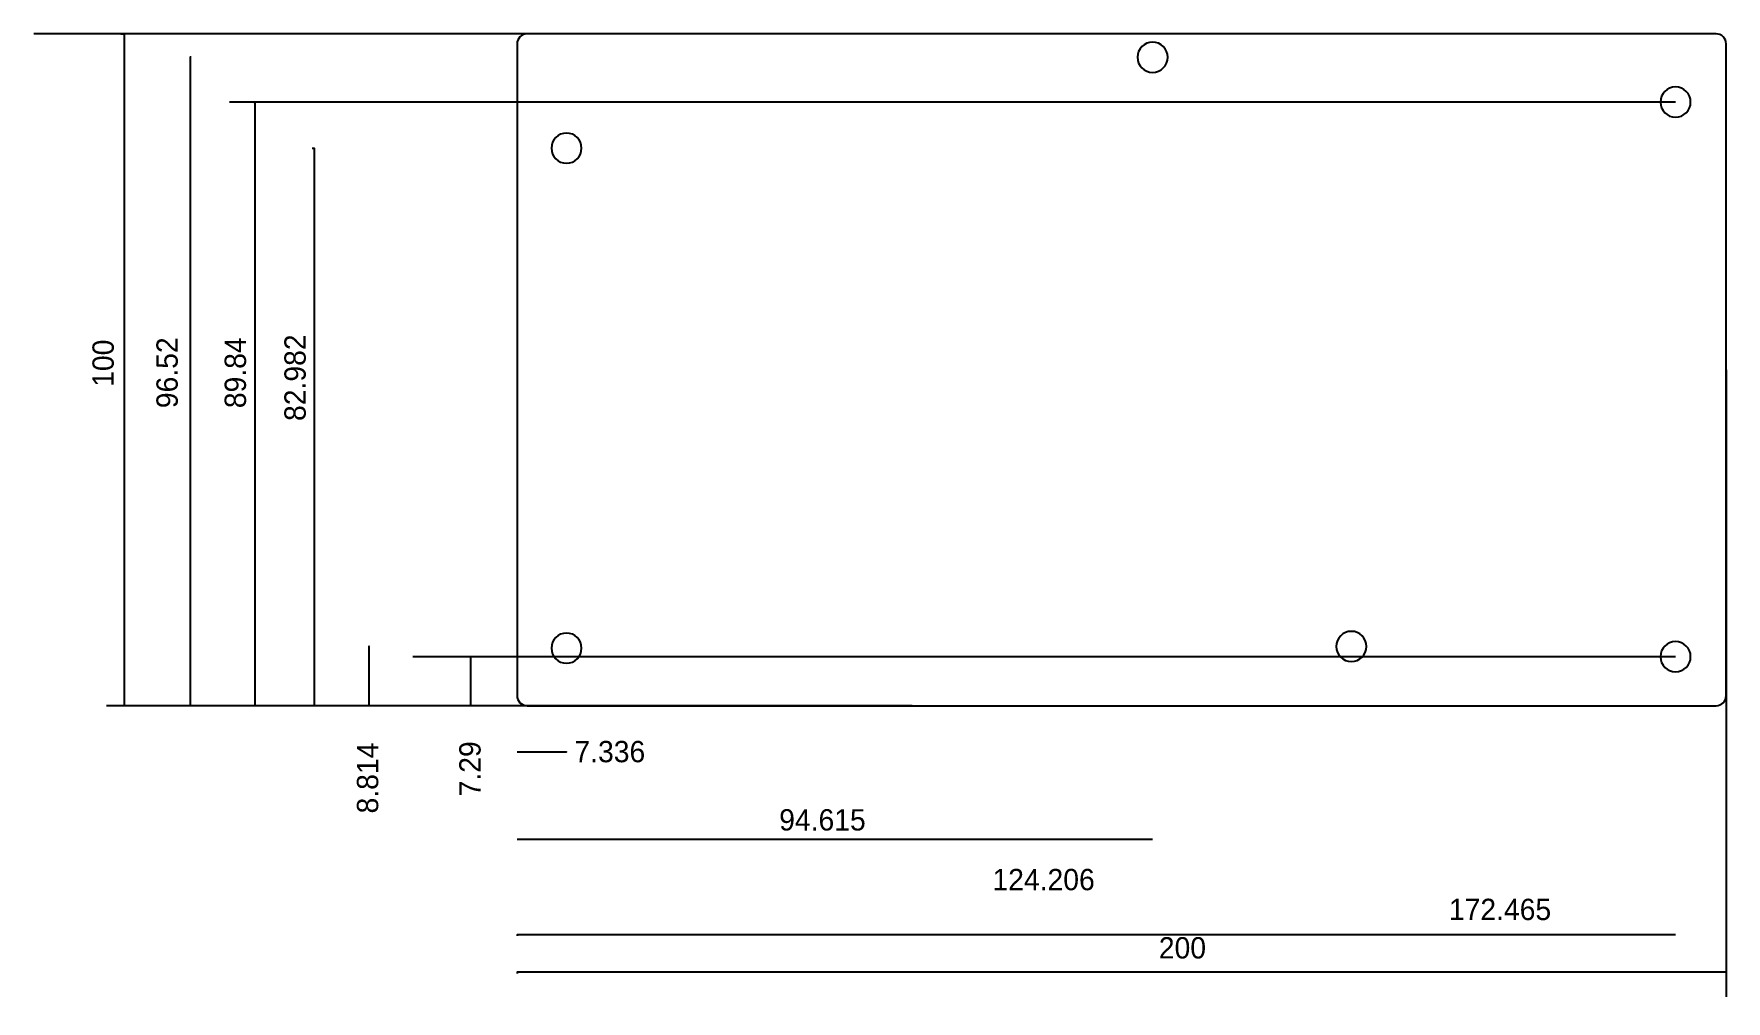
# Model space of a CAD drawing. Extents: x -252 to 0, y -94 to 50.
import ezdxf

# ---------------------------------------------------------------- set-up
doc = ezdxf.new("R2010")
doc.units = 0
doc.layers.add('BG_DXF-EXPORT', color=1, linetype='CONTINUOUS')

msp = doc.modelspace()

# ---------------------------------------------------------------- linework, layer by layer
at = {"layer": 'BG_DXF-EXPORT'}
for points in [[(-90, 50), (-251.925, 50)], [(-238.9859, 50), (-238.4781, 50), (-238.4781, -50)], [(-228.4916, 46.52), (-228.6608, 46.52), (-228.6608, -50)], [(-7.534, 39.84), (-222.799, 39.84)], [(-219.1821, 39.84), (-219.0128, 39.84), (-219.0128, -50)], [(-210.5074, 32.982), (-210.2112, 32.982), (-210.2112, -50)], [(0, 0), (0, -93.345)], [(-201.9597, -41.186), (-202.0443, -41.186), (-202.0443, -50)], [(-7.534, -42.71), (-195.494, -42.71)], [(-186.8107, -42.71), (-186.9376, -42.71), (-186.9376, -50)], [(-121.179, -50), (-241.13, -50)], [(-180, -56.883), (-172.634, -56.883), (-172.634, -56.7983)], [(-180, -69.874), (-85.385, -69.874)], [(-7.534, -84.0918), (-180, -84.0918), (-180, -84.2611)], [(0, -89.6777), (-180, -89.6777), (-180, -89.8469)]]:
    msp.add_lwpolyline(points, dxfattribs=at)
msp.add_lwpolyline([(0, -48.5), (0, 48.5, 0.414214), (-1.5, 50), (-178.5, 50, 0.414214), (-180, 48.5), (-180, -48.5, 0.414214), (-178.5, -50), (-1.5, -50, 0.414214)], format="xyb", close=True, dxfattribs=at)
for points, format in [([(-83.135, 46.52, 1), (-87.635, 46.52, 1), (-83.135, 46.52)], "xyb"), ([(-85.385, -71.59, 0.001, 0.001, 0), (-85.385, 46.52, 0, 0, 0), (-233.34, 46.52, 0, 0, 0)], "xyseb"), ([(-5.284, 39.84, 1), (-9.784, 39.84, 1), (-5.284, 39.84)], "xyb"), ([(-172.634, -67.475, 0.001, 0.001, 0), (-172.634, 32.982, 0, 0, 0), (-212.004, 32.982, 0, 0, 0)], "xyseb"), ([(-170.384, 32.982, 1), (-174.884, 32.982, 1), (-170.384, 32.982)], "xyb"), ([(-170.384, -41.44, 1), (-174.884, -41.44, 1), (-170.384, -41.44)], "xyb"), ([(-53.544, -41.186, 1), (-58.044, -41.186, 1), (-53.544, -41.186)], "xyb"), ([(-180, -78.9295, 0, 0, 0), (-55.794, -78.9295, 0, 0, 0), (-55.794, -73.571, 0.001, 0.001, 0), (-55.794, -41.186, 0, 0, 0), (-206.289, -41.186, 0, 0, 0)], "xyseb"), ([(-5.284, -42.71, 1), (-9.784, -42.71, 1), (-5.284, -42.71)], "xyb")]:
    msp.add_lwpolyline(points, format=format, dxfattribs=at)
at = {"layer": 'BG_DXF-EXPORT', "const_width": 0.001}
for points in [[(-7.534, 39.84), (-7.534, -85.89)], [(-180, 0), (-180, -93.98)]]:
    msp.add_lwpolyline(points, dxfattribs=at)

# ---------------------------------------------------------------- texts
at = {"layer": 'BG_DXF-EXPORT', "width": 0.992}
for s, p in [('82.982', (-211.455, -7.62)), ('100', (-240.03, -2.54)), ('96.52', (-230.505, -5.715)), ('89.84', (-220.345, -5.715)), ('8.814', (-200.66, -66.04)), ('7.29', (-185.42, -63.5))]:
    msp.add_text(s, height=3.175, rotation=90, dxfattribs=at).set_placement(p)
for s, p in [('7.336', (-171.45, -58.42)), ('94.615', (-140.97, -68.58)), ('124.206', (-109.22, -77.47)), ('172.465', (-41.275, -81.915)), ('200', (-84.455, -87.63))]:
    msp.add_text(s, height=3.175, dxfattribs=at).set_placement(p)

doc.saveas('drawing.dxf')
